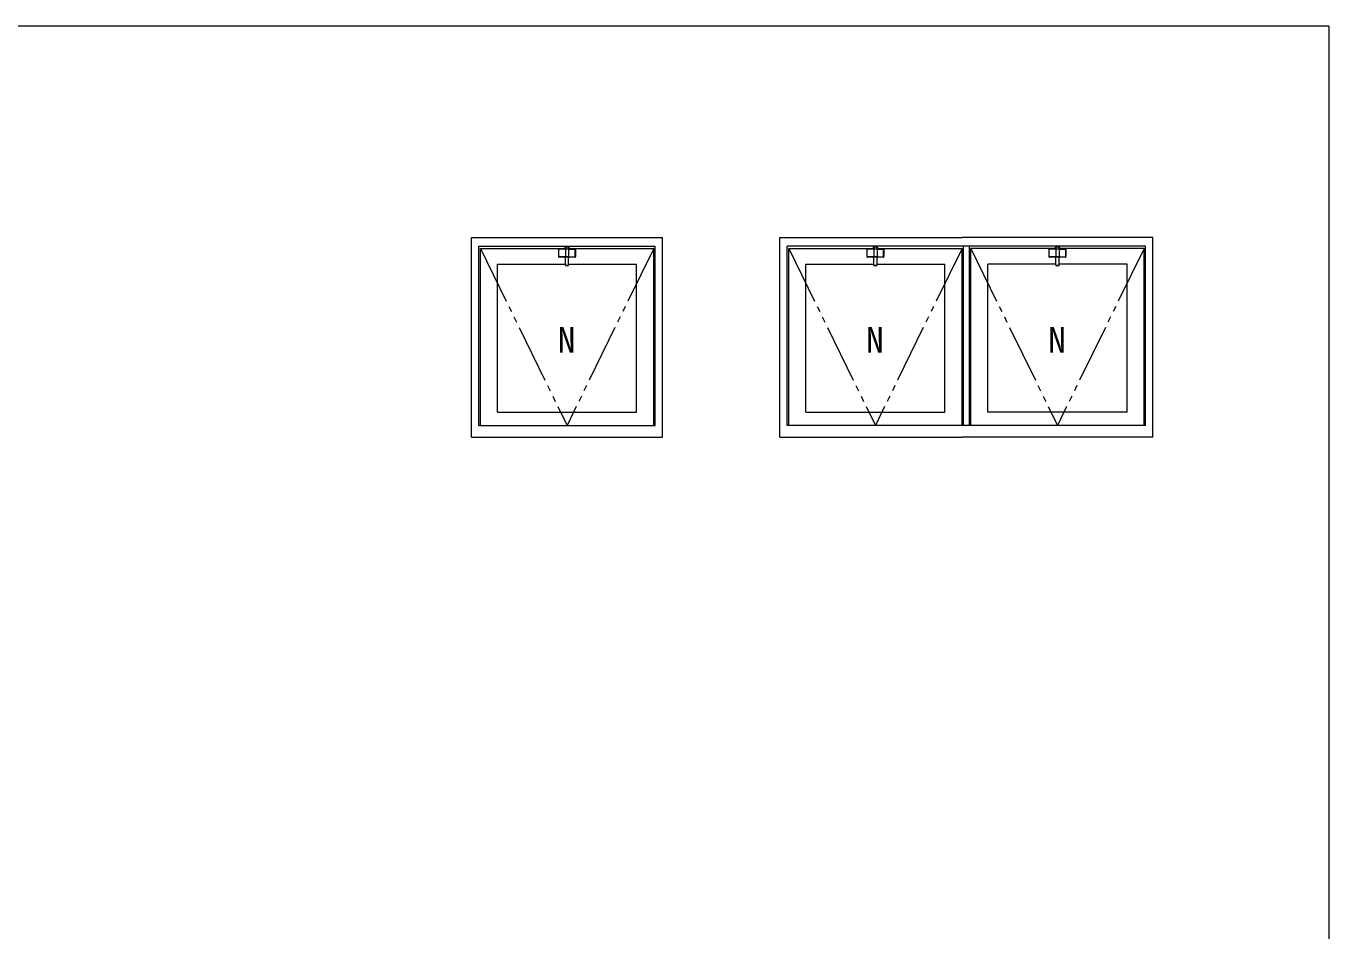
# Model space of a CAD drawing. Units: millimetres on the paper. Extents: x -397 to 397, y -282 to 282.
# Drawn here: x 154.3 to 376.1, y 125.2 to 279.3 of the extents above; entities that cross this region are included whole.
import ezdxf
from ezdxf.enums import TextEntityAlignment as Align

# ---------------------------------------------------------------- set-up
doc = ezdxf.new("R2010")
doc.units = ezdxf.units.MM
doc.linetypes.add('USER3', pattern=[15, 10, -1, 1, -1, 1, -1])
doc.layers.add('0-1_YKK_ZWAK', color=7, linetype='Continuous', lineweight=18)
doc.layers.add('0-7_YKK_A1', color=4, linetype='Continuous', lineweight=18)
doc.styles.add('ＭＳ ゴシック', font='')
doc.styles.get('ＭＳ ゴシック').set_extended_font_data('MS Gothic')

msp = doc.modelspace()

# ---------------------------------------------------------------- linework, layer by layer
at = {"layer": '0-1_YKK_ZWAK'}
for q in [(-393.908, 279.312), (376.092, -245.688)]:
    msp.add_line((376.092, 279.312), q, dxfattribs=at)
at = {"layer": '0-7_YKK_A1'}
for p, q in [((231.37, 241.812), (261.37, 241.812)), ((231.37, 211.312), (231.37, 241.812)), ((261.37, 211.312), (261.37, 241.812)), ((262.62, 209.312), (262.62, 243.312)), ((344.87, 241.812), (283.87, 241.812)), ((283.87, 211.312), (283.87, 241.812)), ((313.87, 211.312), (313.87, 241.812)), ((314.87, 211.312), (314.87, 241.812)), ((344.87, 211.312), (344.87, 241.812)), ((231.62, 241.462), (246.095, 241.462)), ((231.62, 211.312), (231.62, 241.462)), ((244.922, 241.272), (244.922, 240.052)), ((244.973, 240.103), (244.973, 241.221)), ((245.022, 241.372), (247.717, 241.372)), ((247.717, 239.952), (245.022, 239.952)), ((246.095, 241.31), (245.07, 241.321)), ((246.095, 240.014), (245.07, 240.003)), ((245.96, 239.949), (245.96, 240.013)), ((245.96, 239.977), (246.095, 239.977)), ((246.095, 239.949), (245.96, 239.949)), ((246.037, 241.372), (246.037, 241.662)), ((246.195, 241.662), (246.037, 241.662)), ((246.702, 240.012), (246.037, 240.012)), ((246.087, 241.662), (246.087, 241.372)), ((246.087, 241.462), (246.095, 241.462)), ((246.095, 241.372), (246.095, 241.687)), ((246.095, 241.258), (246.095, 240.073)), ((246.095, 238.58), (246.095, 240.012)), ((246.62, 241.712), (246.12, 241.712)), ((246.595, 241.308), (246.145, 241.308)), ((246.595, 240.023), (246.145, 240.023)), ((246.595, 239.983), (246.145, 239.983)), ((246.195, 241.712), (246.195, 241.662)), ((246.195, 241.712), (246.545, 241.712)), ((246.545, 241.712), (246.545, 241.662)), ((246.702, 241.662), (246.545, 241.662)), ((246.645, 241.372), (246.645, 241.687)), ((246.645, 241.462), (246.652, 241.462)), ((246.645, 241.462), (261.12, 241.462)), ((246.645, 241.31), (247.67, 241.321)), ((246.645, 241.258), (246.645, 240.073)), ((246.645, 240.014), (247.67, 240.003)), ((246.645, 238.58), (246.645, 240.012)), ((246.645, 239.977), (246.78, 239.977)), ((246.78, 239.949), (246.645, 239.949)), ((246.652, 241.662), (246.652, 241.372)), ((246.702, 241.662), (246.702, 241.372)), ((246.78, 239.949), (246.78, 240.013)), ((247.767, 240.103), (247.767, 241.221)), ((247.817, 241.272), (247.817, 240.052)), ((261.12, 211.312), (261.12, 241.462)), ((284.12, 211.312), (284.12, 241.462)), ((284.12, 241.462), (298.595, 241.462)), ((297.422, 241.272), (297.422, 240.052)), ((297.473, 240.103), (297.473, 241.221)), ((297.522, 241.372), (300.217, 241.372)), ((300.217, 239.952), (297.522, 239.952)), ((298.595, 241.31), (297.57, 241.321)), ((298.595, 240.014), (297.57, 240.003)), ((298.46, 239.949), (298.46, 240.013)), ((298.46, 239.977), (298.595, 239.977)), ((298.595, 239.949), (298.46, 239.949)), ((298.537, 241.372), (298.537, 241.662)), ((298.695, 241.662), (298.537, 241.662)), ((299.202, 240.012), (298.537, 240.012)), ((298.587, 241.662), (298.587, 241.372)), ((298.587, 241.462), (298.595, 241.462)), ((298.595, 241.372), (298.595, 241.687)), ((298.595, 241.258), (298.595, 240.073)), ((298.595, 238.58), (298.595, 240.012)), ((299.12, 241.712), (298.62, 241.712)), ((299.095, 241.308), (298.645, 241.308)), ((299.095, 240.023), (298.645, 240.023)), ((299.095, 239.983), (298.645, 239.983)), ((298.695, 241.712), (298.695, 241.662)), ((298.695, 241.712), (299.045, 241.712)), ((299.045, 241.712), (299.045, 241.662)), ((299.202, 241.662), (299.045, 241.662)), ((299.145, 241.372), (299.145, 241.687)), ((299.145, 241.462), (313.62, 241.462)), ((299.145, 241.462), (299.152, 241.462)), ((299.145, 241.31), (300.17, 241.321)), ((299.145, 241.258), (299.145, 240.073)), ((299.145, 240.014), (300.17, 240.003)), ((299.145, 238.58), (299.145, 240.012)), ((299.145, 239.977), (299.28, 239.977)), ((299.28, 239.949), (299.145, 239.949)), ((299.152, 241.662), (299.152, 241.372)), ((299.202, 241.662), (299.202, 241.372)), ((299.28, 239.949), (299.28, 240.013)), ((300.267, 240.103), (300.267, 241.221)), ((300.317, 241.272), (300.317, 240.052)), ((313.62, 211.312), (313.62, 241.462)), ((329.595, 241.462), (315.12, 241.462)), ((315.12, 211.312), (315.12, 241.462)), ((328.422, 241.272), (328.422, 240.052)), ((328.422, 241.272), (328.422, 240.052)), ((328.422, 241.272), (328.422, 240.052)), ((328.473, 240.103), (328.473, 241.221)), ((328.473, 240.103), (328.473, 241.221)), ((328.473, 240.103), (328.473, 241.221)), ((328.522, 241.372), (331.217, 241.372)), ((328.522, 241.372), (331.217, 241.372)), ((328.522, 241.372), (331.217, 241.372)), ((331.217, 239.952), (328.522, 239.952)), ((331.217, 239.952), (328.522, 239.952)), ((331.217, 239.952), (328.522, 239.952)), ((329.595, 241.31), (328.57, 241.321)), ((329.595, 241.31), (328.57, 241.321)), ((329.595, 241.31), (328.57, 241.321)), ((329.595, 240.014), (328.57, 240.003)), ((329.595, 240.014), (328.57, 240.003)), ((329.595, 240.014), (328.57, 240.003)), ((329.46, 239.949), (329.46, 240.013)), ((329.46, 239.949), (329.46, 240.013)), ((329.46, 239.949), (329.46, 240.013)), ((329.46, 239.977), (329.595, 239.977)), ((329.46, 239.977), (329.595, 239.977)), ((329.46, 239.977), (329.595, 239.977)), ((329.595, 239.949), (329.46, 239.949)), ((329.595, 239.949), (329.46, 239.949)), ((329.595, 239.949), (329.46, 239.949)), ((329.537, 241.372), (329.537, 241.662)), ((329.695, 241.662), (329.537, 241.662)), ((329.537, 241.372), (329.537, 241.662)), ((329.695, 241.662), (329.537, 241.662)), ((329.537, 241.372), (329.537, 241.662)), ((329.695, 241.662), (329.537, 241.662)), ((330.202, 240.012), (329.537, 240.012)), ((330.202, 240.012), (329.537, 240.012)), ((330.202, 240.012), (329.537, 240.012)), ((329.587, 241.662), (329.587, 241.372)), ((329.587, 241.662), (329.587, 241.372)), ((329.587, 241.662), (329.587, 241.372)), ((329.587, 241.462), (329.595, 241.462)), ((329.587, 241.462), (329.595, 241.462)), ((329.587, 241.462), (329.595, 241.462)), ((329.595, 241.372), (329.595, 241.687)), ((329.595, 241.372), (329.595, 241.687)), ((329.595, 241.372), (329.595, 241.687)), ((329.595, 241.258), (329.595, 240.073)), ((329.595, 241.258), (329.595, 240.073)), ((329.595, 241.258), (329.595, 240.073)), ((329.595, 238.58), (329.595, 240.012)), ((329.595, 238.58), (329.595, 240.012)), ((329.595, 238.58), (329.595, 240.012)), ((330.12, 241.712), (329.62, 241.712)), ((330.12, 241.712), (329.62, 241.712)), ((330.12, 241.712), (329.62, 241.712)), ((330.095, 241.308), (329.645, 241.308)), ((330.095, 241.308), (329.645, 241.308)), ((330.095, 241.308), (329.645, 241.308)), ((330.095, 240.023), (329.645, 240.023)), ((330.095, 240.023), (329.645, 240.023)), ((330.095, 240.023), (329.645, 240.023)), ((330.095, 239.983), (329.645, 239.983)), ((330.095, 239.983), (329.645, 239.983)), ((330.095, 239.983), (329.645, 239.983)), ((329.695, 241.712), (329.695, 241.662)), ((329.695, 241.712), (330.045, 241.712)), ((329.695, 241.712), (329.695, 241.662)), ((329.695, 241.712), (330.045, 241.712)), ((329.695, 241.712), (329.695, 241.662)), ((329.695, 241.712), (330.045, 241.712)), ((330.045, 241.712), (330.045, 241.662)), ((330.045, 241.712), (330.045, 241.662)), ((330.045, 241.712), (330.045, 241.662)), ((330.202, 241.662), (330.045, 241.662)), ((330.202, 241.662), (330.045, 241.662)), ((330.202, 241.662), (330.045, 241.662)), ((330.145, 241.372), (330.145, 241.687)), ((330.145, 241.372), (330.145, 241.687)), ((330.145, 241.372), (330.145, 241.687)), ((330.145, 241.462), (330.152, 241.462)), ((330.145, 241.462), (330.152, 241.462)), ((330.145, 241.462), (330.152, 241.462)), ((344.62, 241.462), (330.145, 241.462)), ((330.145, 241.31), (331.17, 241.321)), ((330.145, 241.31), (331.17, 241.321)), ((330.145, 241.31), (331.17, 241.321)), ((330.145, 241.258), (330.145, 240.073)), ((330.145, 241.258), (330.145, 240.073)), ((330.145, 241.258), (330.145, 240.073)), ((330.145, 240.014), (331.17, 240.003)), ((330.145, 240.014), (331.17, 240.003)), ((330.145, 240.014), (331.17, 240.003)), ((330.145, 238.58), (330.145, 240.012)), ((330.145, 238.58), (330.145, 240.012)), ((330.145, 238.58), (330.145, 240.012)), ((330.145, 239.977), (330.28, 239.977)), ((330.145, 239.977), (330.28, 239.977)), ((330.145, 239.977), (330.28, 239.977)), ((330.28, 239.949), (330.145, 239.949)), ((330.28, 239.949), (330.145, 239.949)), ((330.28, 239.949), (330.145, 239.949)), ((330.152, 241.662), (330.152, 241.372)), ((330.152, 241.662), (330.152, 241.372)), ((330.152, 241.662), (330.152, 241.372)), ((330.202, 241.662), (330.202, 241.372)), ((330.202, 241.662), (330.202, 241.372)), ((330.202, 241.662), (330.202, 241.372)), ((330.28, 239.949), (330.28, 240.013)), ((330.28, 239.949), (330.28, 240.013)), ((330.28, 239.949), (330.28, 240.013)), ((331.267, 240.103), (331.267, 241.221)), ((331.267, 240.103), (331.267, 241.221)), ((331.267, 240.103), (331.267, 241.221)), ((331.317, 241.272), (331.317, 240.052)), ((331.317, 241.272), (331.317, 240.052)), ((331.317, 241.272), (331.317, 240.052)), ((344.62, 211.312), (344.62, 241.462)), ((234.52, 213.562), (234.52, 238.762)), ((234.52, 238.762), (246.095, 238.762)), ((246.645, 238.762), (258.22, 238.762)), ((258.22, 213.562), (258.22, 238.762)), ((287.02, 213.562), (287.02, 238.762)), ((287.02, 238.762), (298.595, 238.762)), ((299.145, 238.762), (310.72, 238.762)), ((310.72, 213.562), (310.72, 238.762)), ((329.595, 238.762), (318.02, 238.762)), ((318.02, 213.562), (318.02, 238.762)), ((341.72, 238.762), (330.145, 238.762)), ((341.72, 213.562), (341.72, 238.762)), ((234.52, 213.562), (258.22, 213.562)), ((287.02, 213.562), (310.72, 213.562)), ((341.72, 213.562), (318.02, 213.562)), ((231.37, 211.312), (261.37, 211.312)), ((344.87, 211.312), (283.87, 211.312)), ((230.12, 209.312), (262.62, 209.312)), ((282.62, 209.312), (313.62, 209.312)), ((346.12, 209.312), (313.62, 209.312))]:
    msp.add_line(p, q, dxfattribs=at)
at = {"layer": '0-7_YKK_A1', "linetype": 'USER3'}
for p, q in [((231.62, 241.462), (246.37, 211.312)), ((261.12, 241.462), (246.37, 211.312)), ((284.12, 241.462), (298.87, 211.312)), ((313.62, 241.462), (298.87, 211.312)), ((315.12, 241.462), (329.87, 211.312)), ((344.62, 241.462), (329.87, 211.312))]:
    msp.add_line(p, q, dxfattribs=at)
at = {"layer": '0-7_YKK_A1'}
for points in [[(230.12, 209.312), (230.12, 243.312), (262.62, 243.312)], [(282.62, 209.312), (282.62, 243.312), (313.62, 243.312)], [(346.12, 209.312), (346.12, 243.312), (313.62, 243.312)]]:
    msp.add_lwpolyline(points, dxfattribs=at)
for centre, radius, start, end in [((245.022, 241.272), 0.1, 90, 180), ((245.022, 240.052), 0.1, 180, 270), ((245.073, 241.221), 0.1, 87.12286, 180), ((245.073, 240.103), 0.1, 180, 272.87714), ((246.12, 241.687), 0.025, 90, 180), ((246.145, 241.258), 0.05, 90, 180), ((246.145, 240.073), 0.05, 180, 270), ((246.145, 239.933), 0.05, 90, 180), ((246.595, 241.258), 0.05, 0, 90), ((246.595, 240.073), 0.05, 270, 0), ((246.595, 239.933), 0.05, 0, 90), ((246.62, 241.687), 0.025, 0, 90), ((247.667, 241.221), 0.1, 0, 92.87714), ((247.667, 240.103), 0.1, 269.39786, 0), ((247.717, 241.272), 0.1, 0, 90), ((247.717, 240.052), 0.1, 270, 0), ((297.522, 241.272), 0.1, 90, 180), ((297.522, 240.052), 0.1, 180, 270), ((297.573, 241.221), 0.1, 87.12286, 180), ((297.573, 240.103), 0.1, 180, 272.87714), ((298.62, 241.687), 0.025, 90, 180), ((298.645, 241.258), 0.05, 90, 180), ((298.645, 240.073), 0.05, 180, 270), ((298.645, 239.933), 0.05, 90, 180), ((299.095, 241.258), 0.05, 0, 90), ((299.095, 240.073), 0.05, 270, 0), ((299.095, 239.933), 0.05, 0, 90), ((299.12, 241.687), 0.025, 0, 90), ((300.167, 241.221), 0.1, 0, 92.87714), ((300.167, 240.103), 0.1, 269.39786, 0), ((300.217, 241.272), 0.1, 0, 90), ((300.217, 240.052), 0.1, 270, 0), ((328.522, 241.272), 0.1, 90, 180), ((328.522, 241.272), 0.1, 90, 180), ((328.522, 241.272), 0.1, 90, 180), ((328.522, 240.052), 0.1, 180, 270), ((328.522, 240.052), 0.1, 180, 270), ((328.522, 240.052), 0.1, 180, 270), ((328.573, 241.221), 0.1, 87.12286, 180), ((328.573, 241.221), 0.1, 87.12286, 180), ((328.573, 241.221), 0.1, 87.12286, 180), ((328.573, 240.103), 0.1, 180, 272.87714), ((328.573, 240.103), 0.1, 180, 272.87714), ((328.573, 240.103), 0.1, 180, 272.87714), ((329.62, 241.687), 0.025, 90, 180), ((329.62, 241.687), 0.025, 90, 180), ((329.62, 241.687), 0.025, 90, 180), ((329.645, 241.258), 0.05, 90, 180), ((329.645, 241.258), 0.05, 90, 180), ((329.645, 241.258), 0.05, 90, 180), ((329.645, 240.073), 0.05, 180, 270), ((329.645, 240.073), 0.05, 180, 270), ((329.645, 240.073), 0.05, 180, 270), ((329.645, 239.933), 0.05, 90, 180), ((329.645, 239.933), 0.05, 90, 180), ((329.645, 239.933), 0.05, 90, 180), ((330.095, 241.258), 0.05, 0, 90), ((330.095, 241.258), 0.05, 0, 90), ((330.095, 241.258), 0.05, 0, 90), ((330.095, 240.073), 0.05, 270, 0), ((330.095, 240.073), 0.05, 270, 0), ((330.095, 240.073), 0.05, 270, 0), ((330.095, 239.933), 0.05, 0, 90), ((330.095, 239.933), 0.05, 0, 90), ((330.095, 239.933), 0.05, 0, 90), ((330.12, 241.687), 0.025, 0, 90), ((330.12, 241.687), 0.025, 0, 90), ((330.12, 241.687), 0.025, 0, 90), ((331.167, 241.221), 0.1, 0, 92.87714), ((331.167, 241.221), 0.1, 0, 92.87714), ((331.167, 241.221), 0.1, 0, 92.87714), ((331.167, 240.103), 0.1, 269.39786, 0), ((331.167, 240.103), 0.1, 269.39786, 0), ((331.167, 240.103), 0.1, 269.39786, 0), ((331.217, 241.272), 0.1, 0, 90), ((331.217, 241.272), 0.1, 0, 90), ((331.217, 241.272), 0.1, 0, 90), ((331.217, 240.052), 0.1, 270, 0), ((331.217, 240.052), 0.1, 270, 0), ((331.217, 240.052), 0.1, 270, 0), ((246.145, 238.683), 0.05, 180, 261.0732), ((246.145, 238.58), 0.05, 180, 261.0732), ((246.37, 240.116), 1.5, 261.0732, 278.9268), ((246.37, 240.012), 1.5, 261.0732, 278.9268), ((246.595, 238.683), 0.05, 278.9268, 0), ((246.595, 238.58), 0.05, 278.9268, 0), ((298.645, 238.683), 0.05, 180, 261.0732), ((298.645, 238.58), 0.05, 180, 261.0732), ((298.87, 240.116), 1.5, 261.0732, 278.9268), ((298.87, 240.012), 1.5, 261.0732, 278.9268), ((299.095, 238.683), 0.05, 278.9268, 0), ((299.095, 238.58), 0.05, 278.9268, 0), ((329.645, 238.683), 0.05, 180, 261.0732), ((329.645, 238.683), 0.05, 180, 261.0732), ((329.645, 238.683), 0.05, 180, 261.0732), ((329.645, 238.58), 0.05, 180, 261.0732), ((329.645, 238.58), 0.05, 180, 261.0732), ((329.645, 238.58), 0.05, 180, 261.0732), ((329.87, 240.116), 1.5, 261.0732, 278.9268), ((329.87, 240.116), 1.5, 261.0732, 278.9268), ((329.87, 240.116), 1.5, 261.0732, 278.9268), ((329.87, 240.012), 1.5, 261.0732, 278.9268), ((329.87, 240.012), 1.5, 261.0732, 278.9268), ((329.87, 240.012), 1.5, 261.0732, 278.9268), ((330.095, 238.683), 0.05, 278.9268, 0), ((330.095, 238.683), 0.05, 278.9268, 0), ((330.095, 238.683), 0.05, 278.9268, 0), ((330.095, 238.58), 0.05, 278.9268, 0), ((330.095, 238.58), 0.05, 278.9268, 0), ((330.095, 238.58), 0.05, 278.9268, 0)]:
    msp.add_arc(centre, radius, start, end, dxfattribs=at)

# ---------------------------------------------------------------- texts
at = {"layer": '0-7_YKK_A1', "color": 7, "style": 'ＭＳ ゴシック'}
for p in [(244.796, 222.368), (297.296, 222.368), (328.296, 222.368)]:
    msp.add_text('N', height=4.399, dxfattribs=at).set_placement(p, align=Align.BOTTOM_LEFT)

doc.saveas('drawing.dxf')
